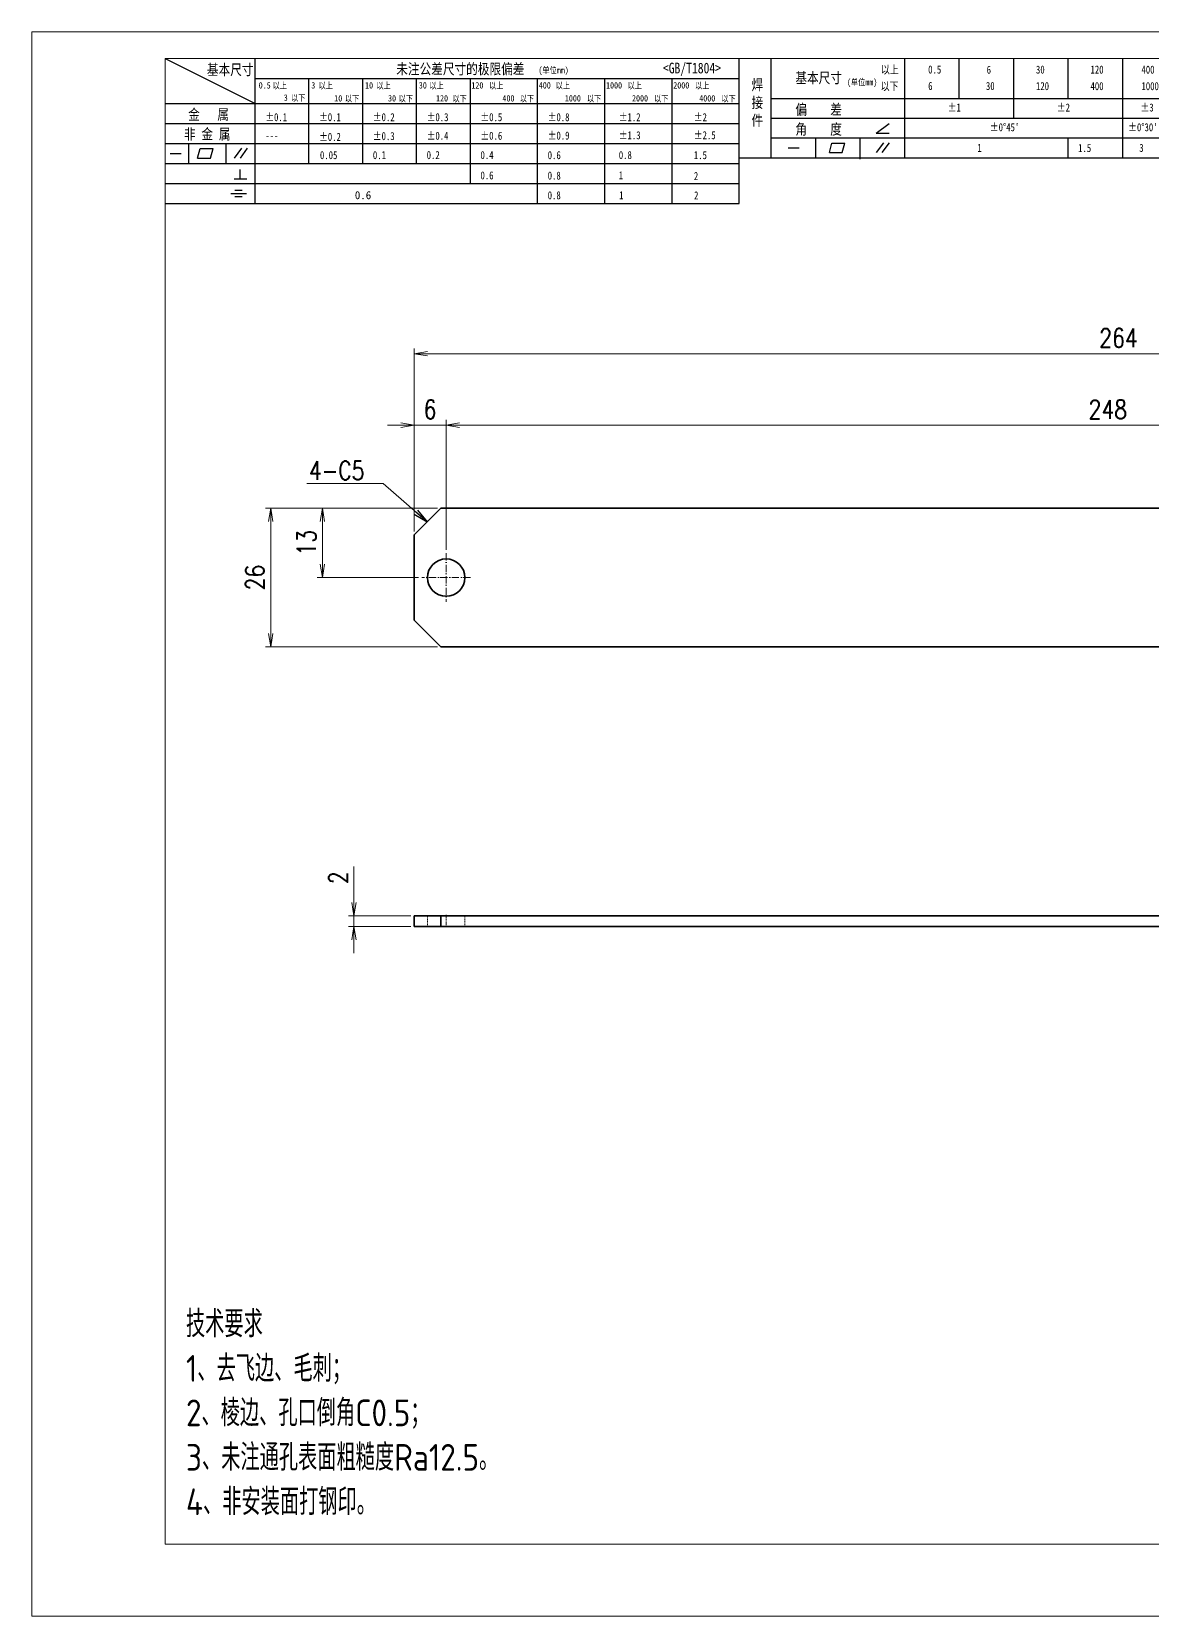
# Model space of a CAD drawing. Header units: millimetres. Extents: x 1333 to 78972, y -42879 to -5704.
# Drawn here: x 70007.7 to 70217.7, y -21799.1 to -21502.1 of the extents above; entities that cross this region are included whole.
import ezdxf

# ---------------------------------------------------------------- set-up
doc = ezdxf.new("R2010")
doc.units = ezdxf.units.MM
doc.header["$LTSCALE"] = 0.5
for name, pattern in [('AM_ISO02W050x2', [3.75, 3, -0.75]), ('AM_ISO08W050x2', [9, 6, -0.75, 1.5, -0.75]), ('DASHDOT', [18.5, 12, -3, 0.5, -3]), ('DASHED', [19.05, 12.7, -6.35])]:
    doc.linetypes.add(name, pattern=pattern)
for name, color, linetype, lineweight in [('中心线', 2, 'AM_ISO08W050x2', 18), ('图框', 7, 'Continuous', 18), ('标注线', 3, 'Continuous', 18), ('粗实线', 7, 'Continuous', 35), ('虚线', 1, 'AM_ISO02W050x2', 18)]:
    doc.layers.add(name, color=color, linetype=linetype, lineweight=lineweight)
doc.layers.add('图框文字', color=7, linetype='Continuous')
doc.layers.add('打印', color=7, linetype='Continuous', lineweight=15, plot=False)
doc.layers.add('打印-禁用', color=7, linetype='Continuous', lineweight=15, plot=False)
doc.styles.add('DIM', font='romans.shx', dxfattribs={"width": 0.8, "bigfont": 'bigfont.shx'})
doc.styles.add('国标', font='simfang.ttf', dxfattribs={"width": 0.8})
doc.styles.add('机械长仿宋', font='gbenor.shx', dxfattribs={"height": 1, "bigfont": 'gbcbig.shx'})
doc.dimstyles.new('XR 1-1', dxfattribs={"dimtxt": 3.5, "dimasz": 2.5, "dimexe": 1, "dimexo": 0.625, "dimgap": 1.2, "dimtad": 1, "dimtoh": 1, "dimdsep": 46, "dimtxsty": 'DIM', "dimblk": 'OPEN', "dimcen": 0, "dimclrd": 8, "dimclre": 8, "dimclrt": 2, "dimazin": 2, "dimtfac": 0.5, "dimtmove": 0, "dimatfit": 3, "dimldrblk": 'OPEN', "dimfxl": 1, "dimtolj": 2, "dimlwd": 18, "dimlwe": 18, "dimarcsym": 0})
doc.dimstyles.new('XR 1-1$0', dxfattribs={"dimtxt": 3.5, "dimasz": 2.5, "dimexe": 1, "dimexo": 0.625, "dimgap": 1.2, "dimtad": 1, "dimzin": 9, "dimdsep": 46, "dimtxsty": 'DIM', "dimblk": 'OPEN', "dimcen": 0, "dimclrd": 8, "dimclre": 8, "dimclrt": 2, "dimazin": 2, "dimtfac": 0.5, "dimtmove": 0, "dimatfit": 3, "dimldrblk": 'OPEN', "dimfxl": 1, "dimtolj": 2, "dimlwd": 18, "dimlwe": 18, "dimarcsym": 0})

# ---------------------------------------------------------------- blocks, each defined once
blk = doc.blocks.new('GZDEH零件A3图框V01版')
at = {"layer": '图框', "linetype": 'Continuous'}
for p, q in [((2882.49, -1554.46), (2882.49, -1832.96)), ((3272.49, -1554.46), (2882.49, -1554.46)), ((2882.49, -1832.96), (3272.49, -1832.96))]:
    blk.add_line(p, q, dxfattribs=at)
at = {"layer": '图框文字', "color": 9}
for p, q in [((2882.49, -1554.46), (2899.37, -1562.92)), ((2899.37, -1581.67), (2899.37, -1554.46)), ((2990.09, -1581.67), (2990.09, -1554.46)), ((2996.09, -1573.08), (2996.09, -1554.46)), ((3021.09, -1561.98), (3021.09, -1554.46)), ((3031.31, -1561.98), (3031.31, -1554.46)), ((3041.53, -1561.98), (3041.53, -1554.46)), ((3051.75, -1561.98), (3051.75, -1554.46)), ((3061.98, -1561.98), (3061.98, -1554.46)), ((2899.37, -1558.24), (2990.09, -1558.24)), ((2909.45, -1574.17), (2909.45, -1558.24)), ((2919.53, -1574.17), (2919.53, -1558.24)), ((2929.61, -1574.17), (2929.61, -1558.24)), ((2939.69, -1577.92), (2939.69, -1558.24)), ((2952.29, -1581.67), (2952.29, -1558.24)), ((2964.89, -1581.67), (2964.89, -1558.24)), ((2977.49, -1581.67), (2977.49, -1558.24)), ((2996.09, -1561.98), (3113.09, -1561.98)), ((3021.09, -1573.08), (3021.09, -1561.98)), ((3041.53, -1565.68), (3041.53, -1561.98)), ((3061.98, -1573.08), (3061.98, -1561.98)), ((2882.49, -1562.92), (2990.09, -1562.92)), ((2882.49, -1566.67), (2990.09, -1566.67)), ((2996.09, -1565.68), (3113.09, -1565.68)), ((3015.75, -1568.51), (3018.15, -1566.66)), ((2882.49, -1570.42), (2990.09, -1570.42)), ((2886.92, -1574.12), (2886.92, -1570.42)), ((2893.91, -1574.12), (2893.91, -1570.42)), ((2996.09, -1569.38), (3113.09, -1569.38)), ((3004.42, -1573.08), (3004.42, -1569.38)), ((3006.97, -1572.12), (3007.45, -1570.33)), ((3007.45, -1570.33), (3009.86, -1570.33)), ((3009.39, -1572.12), (3009.86, -1570.33)), ((3012.75, -1573.08), (3012.75, -1569.38)), ((3015.75, -1568.51), (3018.15, -1568.51)), ((3015.81, -1572.12), (3017.15, -1570.26)), ((3016.89, -1572.12), (3018.23, -1570.26)), ((3051.75, -1573.08), (3051.75, -1569.38)), ((2883.43, -1572.27), (2885.49, -1572.27)), ((2888.59, -1573.16), (2889.07, -1571.37)), ((2888.59, -1573.16), (2891, -1573.16)), ((2889.07, -1571.37), (2891.48, -1571.37)), ((2891, -1573.16), (2891.48, -1571.37)), ((2895.52, -1573.16), (2896.85, -1571.3)), ((2896.6, -1573.16), (2897.94, -1571.3)), ((2990.09, -1573.08), (3113.09, -1573.08)), ((2999.26, -1571.23), (3001.32, -1571.23)), ((3006.97, -1572.12), (3009.39, -1572.12)), ((3012.75, -1573.33), (3012.75, -1573.08)), ((2882.49, -1574.17), (2990.09, -1574.17)), ((2895.42, -1577.05), (2897.81, -1577.05)), ((2896.58, -1577.05), (2896.58, -1575.28)), ((2882.49, -1577.92), (2990.09, -1577.92)), ((2894.79, -1579.77), (2897.77, -1579.77)), ((2895.57, -1579.17), (2896.92, -1579.17)), ((2882.49, -1581.67), (2990.09, -1581.67)), ((2895.57, -1580.37), (2896.93, -1580.37))]:
    blk.add_line(p, q, dxfattribs=at)
at = {"layer": '打印-禁用', "linetype": 'Continuous'}
for p, q in [((2857.49, -1549.46), (2857.49, -1846.46)), ((3277.49, -1549.46), (2857.49, -1549.46)), ((2857.49, -1846.46), (3277.49, -1846.46))]:
    blk.add_line(p, q, dxfattribs=at)
at = {"layer": '图框文字', "color": 9, "style": '国标', "width": 0.8}
for s, height, p in [('基本尺寸', 2, (2890.33, -1557.58)), ('未注公差尺寸的极限偏差', 2, (2925.81, -1557.44)), ('<GB/T1804>', 2, (2975.78, -1557.27)), ('以上', 1.5, (3016.64, -1557.33)), ('0.5', 1.5, (3025.49, -1557.3)), ('6', 1.5, (3036.45, -1557.34)), ('30', 1.5, (3045.69, -1557.31)), ('120', 1.5, (3055.91, -1557.31)), ('400', 1.5, (3065.46, -1557.31)), ('30', 1.2, (2930.04, -1560.11)), ('基本尺寸', 2, (3000.6, -1559.1)), ('以下', 1.5, (3016.58, -1560.43)), ('6', 1.5, (3025.49, -1560.38)), ('30', 1.5, (3036.31, -1560.39)), ('120', 1.5, (3045.69, -1560.41)), ('400', 1.5, (3055.91, -1560.41)), ('1000', 1.5, (3065.46, -1560.41)), ('金   属', 2, (2886.82, -1565.98)), ('±0.1', 1.5, (2901.27, -1566.23)), ('±0.1', 1.5, (2911.35, -1566.23)), ('±0.2', 1.5, (2921.43, -1566.23)), ('±0.3', 1.5, (2931.51, -1566.23)), ('±0.5', 1.5, (2941.59, -1566.23)), ('±0.8', 1.5, (2954.19, -1566.23)), ('±1.2', 1.5, (2967.51, -1566.23)), ('±2', 1.5, (2981.58, -1566.23)), ('偏    差', 2, (3000.6, -1565.04)), ('±1', 1.5, (3029.16, -1564.42)), ('±2', 1.5, (3049.61, -1564.42)), ('±3', 1.5, (3065.3, -1564.42)), ('非 金 属', 2, (2886.02, -1569.65)), ('±0.3', 1.5, (2921.43, -1569.77)), ('±0.4', 1.5, (2931.51, -1569.71)), ('±0.6', 1.5, (2941.59, -1569.71)), ('±0.9', 1.5, (2954.19, -1569.68)), ('±1.3', 1.5, (2967.51, -1569.62)), ('±2.5', 1.5, (2981.58, -1569.61)), ('角    度', 2, (3000.6, -1568.74)), ("±0%%D45'", 1.5, (3037.06, -1568.12)), ("±0%%D30'", 1.5, (3062.98, -1568.12)), ('---', 1.5, (2901.27, -1569.65)), ('±0.2', 1.5, (2911.35, -1569.92)), ('1', 1.5, (3034.69, -1571.98)), ('1.5', 1.5, (3053.59, -1572.01)), ('3', 1.5, (3065.05, -1571.98)), ('0.1', 1.5, (2921.43, -1573.34)), ('0.2', 1.5, (2931.51, -1573.33)), ('0.4', 1.5, (2941.59, -1573.33)), ('0.6', 1.5, (2954.19, -1573.35)), ('0.8', 1.5, (2967.51, -1573.33)), ('1.5', 1.5, (2981.58, -1573.34)), ('0.6', 1.5, (2941.59, -1577.14)), ('0.8', 1.5, (2954.19, -1577.17)), ('1', 1.5, (2967.51, -1577.12)), ('2', 1.5, (2981.58, -1577.26)), ('0.8', 1.5, (2954.19, -1580.87)), ('1', 1.5, (2967.59, -1580.86)), ('2', 1.5, (2981.62, -1580.89))]:
    blk.add_text(s, height=height, dxfattribs=at).set_placement(p)
at = {"layer": '图框文字', "color": 9, "lineweight": 15, "style": '国标', "width": 0.8}
for s, p in [('(单位mm)', (2952.44, -1557.27)), ('0.5', (2900.03, -1560.11)), ('以上', (2902.64, -1560.16)), ('3', (2909.88, -1560.11)), ('以上', (2911.25, -1560.16)), ('10', (2919.96, -1560.11)), ('以上', (2922.09, -1560.16)), ('以上', (2932.02, -1560.16)), ('120', (2939.88, -1560.11)), ('以上', (2943.21, -1560.16)), ('400', (2952.52, -1560.11)), ('以上', (2955.68, -1560.16)), ('1000', (2965.12, -1560.11)), ('以上', (2969.16, -1560.16)), ('2000', (2977.72, -1560.11)), ('以上', (2981.8, -1560.16)), ('(单位mm)', (3010.27, -1559.51)), ('3', (2904.73, -1562.41)), ('以下', (2906.1, -1562.46)), ('10', (2914.19, -1562.54)), ('以下', (2916.18, -1562.59)), ('30', (2924.27, -1562.54)), ('以下', (2926.26, -1562.59)), ('120', (2933.26, -1562.54)), ('以下', (2936.34, -1562.59)), ('400', (2945.7, -1562.54)), ('以下', (2948.94, -1562.59)), ('1000', (2957.41, -1562.54)), ('以下', (2961.54, -1562.59)), ('2000', (2969.99, -1562.54)), ('以下', (2974.14, -1562.59)), ('4000', (2982.59, -1562.54)), ('以下', (2986.74, -1562.59))]:
    blk.add_text(s, height=1.2, dxfattribs=at).set_placement(p)
at = {"layer": '图框文字', "color": 9, "lineweight": 13, "style": '国标'}
blk.add_text('0.6', height=1.5, dxfattribs=at).set_placement((2918.05, -1580.85))
at = {"layer": '图框文字', "color": 9, "style": '国标'}
for s, insert, char_height, width, attachment_point in [('焊\\P接\\P件', (2992.39, -1558.41), 2, 3.1877, 1), ('0.05', (2911.51, -1573.37), 1.5, 5.1982, 7)]:
    blk.add_mtext(s, dxfattribs=dict(at, insert=insert, char_height=char_height, width=width, attachment_point=attachment_point))
blk = doc.blocks.new('DEH A3')
at = {"layer": '图框'}
blk.add_blockref('GZDEH零件A3图框V01版', (-2857.49, 1846.46), dxfattribs=at)
blk = doc.blocks.new('_Open')
at = {"color": 0, "linetype": 'ByBlock', "lineweight": -2}
for p, q in [((-1, 0.17), (0, 0)), ((-1, -0.17), (0, 0)), ((0, 0), (-1, 0))]:
    blk.add_line(p, q, dxfattribs=at)
blk = doc.blocks.new('*D1012')
at = {"layer": 'Defpoints', "color": 0}
for p in [(70079.39, -21575.84), (70079.39, -21596.4), (70085.39, -21599.85)]:
    blk.add_point(p, dxfattribs=at)
at = {"layer": '标注线', "color": 8, "lineweight": 18}
for p, q in [((70076.89, -21575.84), (70074.39, -21575.84)), ((70079.39, -21595.78), (70079.39, -21574.84)), ((70085.39, -21575.84), (70079.39, -21575.84)), ((70085.39, -21599.23), (70085.39, -21574.84)), ((70087.89, -21575.84), (70090.39, -21575.84))]:
    blk.add_line(p, q, dxfattribs=at)
at = {"layer": '标注线', "color": 8, "lineweight": 18, "xscale": 2.5, "yscale": 2.5, "zscale": 2.5}
blk.add_blockref('_Open', (70079.39, -21575.84), dxfattribs=at)
at = {"layer": '标注线', "color": 8, "lineweight": 18, "xscale": 2.5, "yscale": 2.5, "zscale": 2.5, "rotation": 180}
blk.add_blockref('_Open', (70085.39, -21575.84), dxfattribs=at)
at = {"layer": '标注线', "color": 2, "insert": (70082.39, -21572.89), "char_height": 3.5, "attachment_point": 5, "style": 'DIM'}
blk.add_mtext('\\A2;6', dxfattribs=at)
blk = doc.blocks.new('*D1013')
at = {"layer": 'Defpoints', "color": 0}
for p in [(70333.39, -21575.84), (70085.39, -21599.85), (70333.39, -21599.85)]:
    blk.add_point(p, dxfattribs=at)
at = {"layer": '标注线', "color": 8, "lineweight": 18}
for p, q in [((70085.39, -21599.23), (70085.39, -21574.84)), ((70087.89, -21575.84), (70330.89, -21575.84)), ((70333.39, -21599.23), (70333.39, -21574.84))]:
    blk.add_line(p, q, dxfattribs=at)
at = {"layer": '标注线', "color": 8, "lineweight": 18, "xscale": 2.5, "yscale": 2.5, "zscale": 2.5, "rotation": 180}
blk.add_blockref('_Open', (70085.39, -21575.84), dxfattribs=at)
at = {"layer": '标注线', "color": 8, "lineweight": 18, "xscale": 2.5, "yscale": 2.5, "zscale": 2.5}
blk.add_blockref('_Open', (70333.39, -21575.84), dxfattribs=at)
at = {"layer": '标注线', "color": 2, "insert": (70209.39, -21572.89), "char_height": 3.5, "attachment_point": 5, "style": 'DIM'}
blk.add_mtext('\\A2;248', dxfattribs=at)
blk = doc.blocks.new('*D1014')
at = {"layer": 'Defpoints', "color": 0}
for p in [(70343.39, -21562.45), (70079.39, -21596.4), (70343.39, -21596.4)]:
    blk.add_point(p, dxfattribs=at)
at = {"layer": '标注线', "color": 8, "lineweight": 18}
for p, q in [((70079.39, -21595.78), (70079.39, -21561.45)), ((70343.39, -21595.78), (70343.39, -21561.45)), ((70081.89, -21562.45), (70340.89, -21562.45))]:
    blk.add_line(p, q, dxfattribs=at)
at = {"layer": '标注线', "color": 8, "lineweight": 18, "xscale": 2.5, "yscale": 2.5, "zscale": 2.5, "rotation": 180}
blk.add_blockref('_Open', (70079.39, -21562.45), dxfattribs=at)
at = {"layer": '标注线', "color": 8, "lineweight": 18, "xscale": 2.5, "yscale": 2.5, "zscale": 2.5}
blk.add_blockref('_Open', (70343.39, -21562.45), dxfattribs=at)
at = {"layer": '标注线', "color": 2, "insert": (70211.39, -21559.5), "char_height": 3.5, "attachment_point": 5, "style": 'DIM'}
blk.add_mtext('\\A2;264', dxfattribs=at)
blk = doc.blocks.new('*D1015')
at = {"layer": 'Defpoints', "color": 0}
for p in [(70052.51, -21591.4), (70084.39, -21591.4), (70084.39, -21617.4)]:
    blk.add_point(p, dxfattribs=at)
at = {"layer": '标注线', "color": 8, "lineweight": 18}
for p, q in [((70083.77, -21591.4), (70051.51, -21591.4)), ((70052.51, -21614.9), (70052.51, -21593.9)), ((70083.77, -21617.4), (70051.51, -21617.4))]:
    blk.add_line(p, q, dxfattribs=at)
at = {"layer": '标注线', "color": 8, "lineweight": 18, "xscale": 2.5, "yscale": 2.5, "zscale": 2.5}
for p, rotation in [((70052.51, -21591.4), 90), ((70052.51, -21617.4), 270)]:
    blk.add_blockref('_Open', p, dxfattribs=dict(at, rotation=rotation))
at = {"layer": '标注线', "color": 2, "insert": (70049.56, -21604.4), "char_height": 3.5, "attachment_point": 5, "rotation": 90, "style": 'DIM'}
blk.add_mtext('\\A2;26', dxfattribs=at)
blk = doc.blocks.new('*D1016')
at = {"layer": 'Defpoints', "color": 0}
for p in [(70084.39, -21591.4), (70062.19, -21604.4), (70080.84, -21604.4)]:
    blk.add_point(p, dxfattribs=at)
at = {"layer": '标注线', "color": 8, "lineweight": 18}
for p, q in [((70083.77, -21591.4), (70061.19, -21591.4)), ((70062.19, -21593.9), (70062.19, -21601.9)), ((70080.22, -21604.4), (70061.19, -21604.4))]:
    blk.add_line(p, q, dxfattribs=at)
at = {"layer": '标注线', "color": 8, "lineweight": 18, "xscale": 2.5, "yscale": 2.5, "zscale": 2.5}
for p, rotation in [((70062.19, -21591.4), 90), ((70062.19, -21604.4), 270)]:
    blk.add_blockref('_Open', p, dxfattribs=dict(at, rotation=rotation))
at = {"layer": '标注线', "color": 2, "insert": (70059.24, -21597.9), "char_height": 3.5, "attachment_point": 5, "rotation": 90, "style": 'DIM'}
blk.add_mtext('\\A2;13', dxfattribs=at)
blk = doc.blocks.new('*D1017')
at = {"layer": 'Defpoints', "color": 0}
for p in [(70068.12, -21667.81), (70079.39, -21667.81), (70079.39, -21669.81)]:
    blk.add_point(p, dxfattribs=at)
at = {"layer": '标注线', "color": 8, "lineweight": 18}
for p, q in [((70068.12, -21665.31), (70068.12, -21658.55)), ((70078.77, -21667.81), (70067.12, -21667.81)), ((70068.12, -21669.81), (70068.12, -21667.81)), ((70078.77, -21669.81), (70067.12, -21669.81)), ((70068.12, -21672.31), (70068.12, -21674.81))]:
    blk.add_line(p, q, dxfattribs=at)
at = {"layer": '标注线', "color": 8, "lineweight": 18, "xscale": 2.5, "yscale": 2.5, "zscale": 2.5}
for p, rotation in [((70068.12, -21667.81), 270), ((70068.12, -21669.81), 90)]:
    blk.add_blockref('_Open', p, dxfattribs=dict(at, rotation=rotation))
at = {"layer": '标注线', "color": 2, "insert": (70065.17, -21660.68), "char_height": 3.5, "attachment_point": 5, "rotation": 90, "style": 'DIM'}
blk.add_mtext('\\A2;2', dxfattribs=at)

msp = doc.modelspace()

# ---------------------------------------------------------------- linework, layer by layer
at = {"layer": '中心线', "linetype": 'DASHDOT', "ltscale": 0.227499}
msp.add_line((70085.393, -21599.855), (70085.393, -21608.955), dxfattribs=at)
at = {"layer": '中心线', "linetype": 'DASHDOT', "ltscale": 0.227502}
msp.add_line((70089.943, -21604.405), (70080.843, -21604.405), dxfattribs=at)
at = {"layer": '中心线', "linetype": 'DASHDOT', "ltscale": 0.060015}
msp.add_line((70085.393, -21667.614), (70085.393, -21670.015), dxfattribs=at)
at = {"layer": '打印'}
msp.add_lwpolyline([(70007.723, -21502.092), (70427.723, -21502.092), (70427.723, -21799.092), (70007.723, -21799.092)], close=True, dxfattribs=at)
at = {"layer": '粗实线', "ltscale": 0.176777}
for p, q in [((70084.393, -21591.405), (70079.393, -21596.405)), ((70079.393, -21612.405), (70084.393, -21617.405))]:
    msp.add_line(p, q, dxfattribs=at)
at = {"layer": '粗实线'}
for p, q in [((70084.393, -21591.405), (70338.393, -21591.405)), ((70338.393, -21617.405), (70084.393, -21617.405)), ((70338.393, -21667.814), (70084.393, -21667.814)), ((70338.393, -21669.814), (70084.393, -21669.814))]:
    msp.add_line(p, q, dxfattribs=at)
at = {"layer": '粗实线', "ltscale": 0.4}
msp.add_line((70079.393, -21596.405), (70079.393, -21612.405), dxfattribs=at)
at = {"layer": '粗实线', "ltscale": 0.125}
for p, q in [((70079.393, -21667.814), (70084.393, -21667.814)), ((70084.393, -21669.814), (70079.393, -21669.814))]:
    msp.add_line(p, q, dxfattribs=at)
at = {"layer": '粗实线', "ltscale": 0.05}
for p, q in [((70079.393, -21667.814), (70079.393, -21669.814)), ((70084.393, -21667.814), (70084.393, -21669.814))]:
    msp.add_line(p, q, dxfattribs=at)
at = {"layer": '粗实线'}
msp.add_circle((70085.393, -21604.405), 3.5, dxfattribs=at)
at = {"layer": '虚线', "linetype": 'DASHED', "ltscale": 0.05}
for p, q in [((70081.893, -21667.814), (70081.893, -21669.814)), ((70084.393, -21667.814), (70084.393, -21669.814)), ((70088.893, -21667.814), (70088.893, -21669.814))]:
    msp.add_line(p, q, dxfattribs=at)

# ---------------------------------------------------------------- block references
at = {"layer": '图框'}
msp.add_blockref('DEH A3', (70007.723, -21799.092), dxfattribs=at)

# ---------------------------------------------------------------- texts
at = {"layer": '标注线', "color": 2, "insert": (70070.096, -21586.096), "char_height": 3.5, "attachment_point": 9, "style": 'DIM'}
msp.add_mtext('\\A2;{\\Fromans,bigfont|c134;4-}C5', dxfattribs=at)
at = {"layer": '标注线', "color": 2, "insert": (70036.636, -21780.161), "char_height": 5, "width": 114.82461, "attachment_point": 7, "style": '机械长仿宋'}
msp.add_mtext('\\A2;技术要求\\P1、去飞边、毛刺；\\P2、棱边、孔口倒角C0.5；\\P3、未注通孔表面粗糙度Ra12.5。\\P4、非安装面打钢印。', dxfattribs=at)

# ---------------------------------------------------------------- dimensions: what is measured, and where the dimension line sits
at = {"layer": '标注线'}
for base, p1, p2, picture, middle in [((70343.393, -21562.453), (70079.393, -21596.405), (70343.393, -21596.405), '*D1014', (70211.393, -21559.503)), ((70079.393, -21575.837), (70085.393, -21599.855), (70079.393, -21596.405), '*D1012', (70082.393, -21572.887)), ((70333.393, -21575.837), (70085.393, -21599.855), (70333.393, -21599.855), '*D1013', (70209.393, -21572.887))]:
    dim = msp.add_linear_dim(base=base, p1=p1, p2=p2, dimstyle='XR 1-1$0', dxfattribs=at)
    dim.commit()
    dim.dimension.update_dxf_attribs({"geometry": picture, "text_midpoint": middle})
for base, p1, p2, picture, middle in [((70052.508, -21591.405), (70084.393, -21617.405), (70084.393, -21591.405), '*D1015', (70049.558, -21604.405)), ((70062.188, -21604.405), (70084.393, -21591.405), (70080.843, -21604.405), '*D1016', (70059.238, -21597.905)), ((70068.119, -21667.814), (70079.393, -21669.814), (70079.393, -21667.814), '*D1017', (70065.169, -21660.681))]:
    dim = msp.add_linear_dim(base=base, p1=p1, p2=p2, angle=90, dimstyle='XR 1-1$0', dxfattribs=at)
    dim.commit()
    dim.dimension.update_dxf_attribs({"geometry": picture, "text_midpoint": middle})

# ---------------------------------------------------------------- leaders
at = {"layer": '标注线', "annotation_type": 0, "has_hookline": 1, "hookline_direction": 1, "text_width": 10.8}
msp.add_leader([(70081.811, -21593.986), (70073.596, -21586.796), (70070.796, -21586.796)], dimstyle='XR 1-1', override={"dimasz": 2.8, "dimexe": 0.69965, "dimexo": 0.69965, "dimgap": 0.69965}, dxfattribs=at)

doc.saveas('drawing.dxf')
